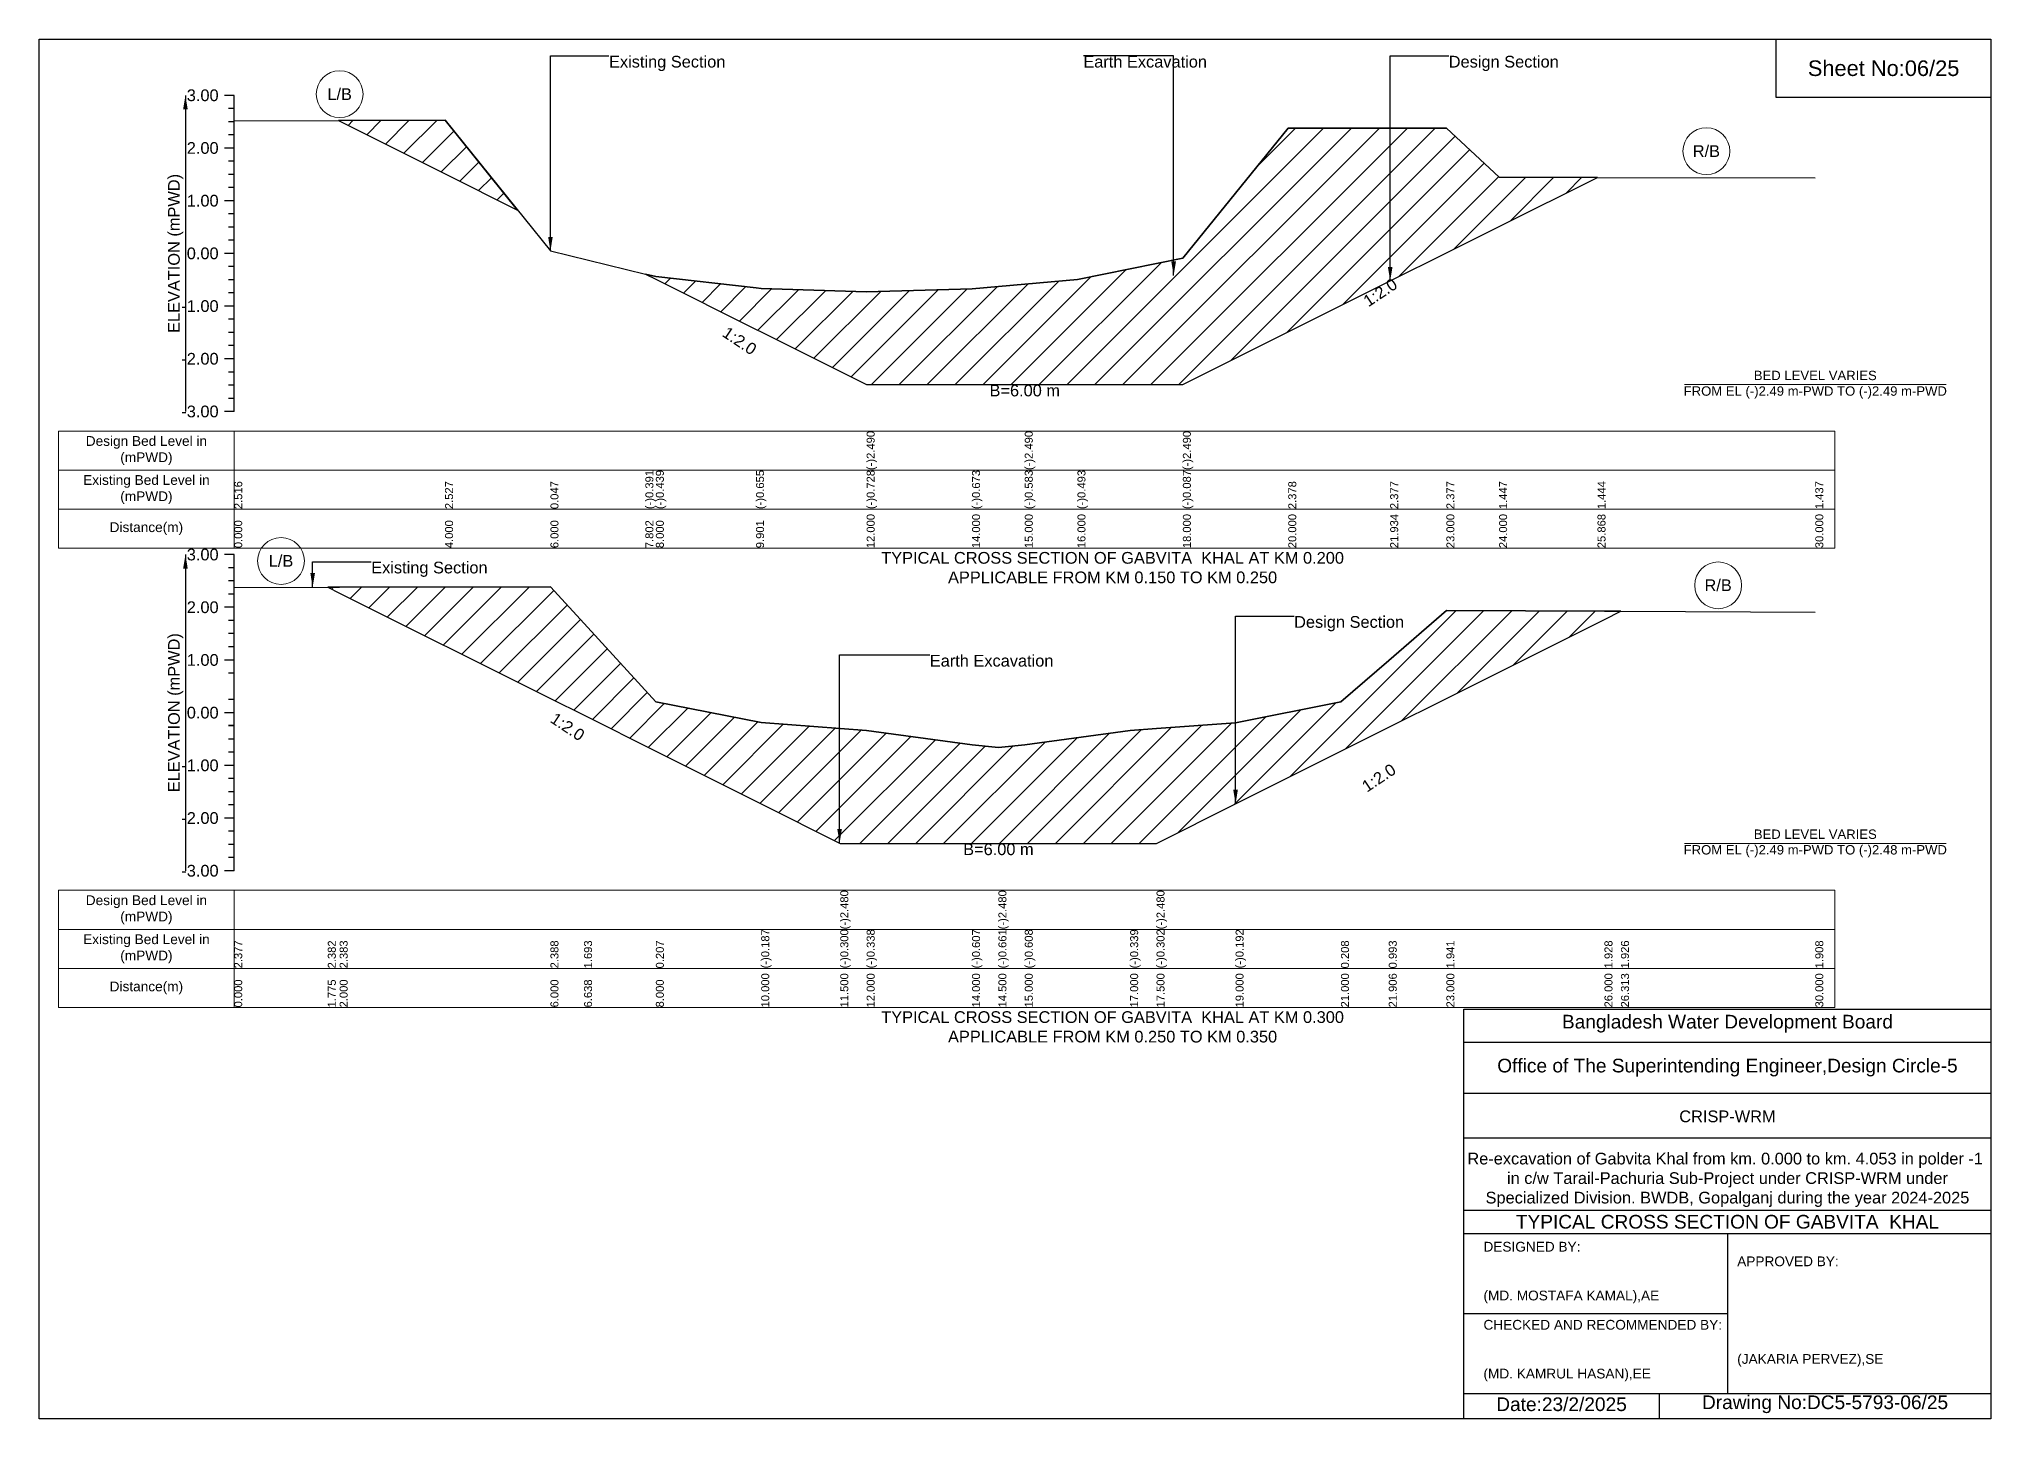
# Model space of a CAD drawing. Header units: feet. Extents: x 91000 to 358000, y -12982 to 34.
# Drawn here: x 150000 to 158000, y -5656 to 0 of the extents above; entities that cross this region are included whole.
import ezdxf

# ---------------------------------------------------------------- set-up
doc = ezdxf.new("R2010")
doc.units = ezdxf.units.FT
doc.header["$LTSCALE"] = 7
doc.header["$MEASUREMENT"] = 0
for name, color, linetype, lineweight in [('Cross section Data Border', 7, 'Continuous', 9), ('Cross Section Labels', 7, 'Continuous', 9), ('Existing_Bed_Level for Xsection', 7, 'Continuous', 25)]:
    doc.layers.add(name, color=color, linetype=linetype, lineweight=lineweight)
doc.styles.get("Standard").update_dxf_attribs({"font": 'arial.ttf'})
doc.dimstyles.get("Standard").update_dxf_attribs({"dimtxt": 0.18, "dimasz": 0.18, "dimexe": 0.18, "dimexo": 0.0625, "dimgap": 0.09, "dimtad": 0, "dimtih": 1, "dimtoh": 1, "dimdec": 4, "dimzin": 0, "dimdsep": 46, "dimtxsty": 'Standard', "dimcen": 0.09, "dimadec": 0, "dimazin": 0, "dimtfac": 1, "dimtdec": 4, "dimtofl": 0, "dimtmove": 0, "dimatfit": 3, "dimfxl": 1, "dimtolj": 1, "dimtzin": 0, "dimarcsym": 0})
pattern_1 = [(45, (0, 160), (-57.27565, 57.27565), [])]

msp = doc.modelspace()

# ---------------------------------------------------------------- hatches: boundary and pattern name
at = {"layer": 'Existing_Bed_Level for Xsection'}
h = msp.add_hatch(dxfattribs=at)
h.set_pattern_fill('ANSI31', color=256, scale=648, style=0)
h.set_pattern_definition(pattern_1)
h.paths.add_polyline_path([(151227.1, -334.1), (151664, -552.6), (151960.9, -701), (151664, -332.9)])
h = msp.add_hatch(dxfattribs=at)
h.set_pattern_fill('ANSI31', color=256, scale=648, style=0)
h.set_pattern_definition(pattern_1)
h.paths.add_polyline_path([(152485.1, -963.2), (152528, -984.6), (152938.6, -1189.9), (152960, -1200.6), (153392, -1416.6), (153824, -1416.6), (154040, -1416.6), (154256, -1416.6), (154688, -1416.6), (155120, -1200.6), (155537.7, -991.7), (155768, -876.6), (155984, -768.6), (156387.4, -566.9), (155984, -566.2), (155768, -365.3), (155537.7, -365.2), (155120, -365.1), (154688, -897.5), (154256, -985.2), (154040, -1004.7), (153824, -1024.1), (153392, -1036), (152960, -1022.6), (152938.6, -1020.2), (152528, -973.6)])
h = msp.add_hatch(dxfattribs=at)
h.set_pattern_fill('ANSI31', color=256, scale=648, style=0)
h.set_pattern_definition(pattern_1)
h.paths.add_polyline_path([(151183.5, -2246.6), (151232, -2270.9), (152096, -2702.9), (152233.7, -2771.8), (152528, -2918.9), (152960, -3134.9), (153284, -3296.9), (153392, -3296.9), (153824, -3296.9), (153932, -3296.9), (154040, -3296.9), (154472, -3296.9), (154580, -3296.9), (154904, -3134.9), (155336, -2918.9), (155531.8, -2821), (155768, -2702.9), (156416, -2378.9), (156483.6, -2345.1), (156416, -2344.8), (155768, -2342), (155531.8, -2546.6), (155336, -2716.3), (154904, -2802.7), (154580, -2826.5), (154472, -2834.4), (154040, -2892.6), (153932, -2904), (153824, -2892.3), (153392, -2834.2), (153284, -2826.1), (152960, -2801.6), (152528, -2716.5), (152233.7, -2395.6), (152096, -2245.4), (151232, -2246.5)])

# ---------------------------------------------------------------- linework, layer by layer
for points in [[(150000, 0), (158000, 0), (158000, -5656), (150000, -5656)], [(157120, 0), (158000, 0), (158000, -240), (157120, -240)]]:
    msp.add_lwpolyline(points, close=True)
for points in [[(155840, -5656), (155840, -3976), (158000, -3976)], [(155840, -4112), (158000, -4112)], [(155840, -4320), (158000, -4320)], [(155840, -4504), (158000, -4504)], [(155840, -4800), (158000, -4800)], [(155840, -4896), (158000, -4896)], [(156920, -4896), (156920, -5552)], [(155840, -5224), (156920, -5224)], [(155840, -5552), (158000, -5552)], [(156640, -5552), (156640, -5656)]]:
    msp.add_lwpolyline(points)
at = {"layer": 'Cross section Data Border'}
for points in [[(150080, -1606.8), (157360, -1606.8), (157360, -2086.8), (150080, -2086.8)], [(150080, -3489.2), (157360, -3489.2), (157360, -3969.2), (150080, -3969.2)]]:
    msp.add_lwpolyline(points, close=True, dxfattribs=at)
for points in [[(150800, -1606.8), (150800, -2086.8)], [(150080, -1766.8), (157360, -1766.8)], [(150080, -1926.8), (157360, -1926.8)], [(150800, -3489.2), (150800, -3969.2)], [(150080, -3649.2), (157360, -3649.2)], [(150080, -3809.2), (157360, -3809.2)]]:
    msp.add_lwpolyline(points, dxfattribs=at)
at = {"layer": 'Cross Section Labels'}
for points in [[(156744.2, -1416.6), (157815.8, -1416.6)], [(156744.2, -3296.9), (157815.8, -3296.9)]]:
    msp.add_lwpolyline(points, dxfattribs=at)
for centre in [(151232, -226.1), (156833.7, -459.6), (150991.7, -2139.2), (156881.8, -2239.1)]:
    msp.add_circle(centre, 96, dxfattribs=at)
at = {"layer": 'Existing_Bed_Level for Xsection'}
for points in [[(150800, -230.8), (150760, -230.8)], [(150800, -1526.8), (150800, -1310.8), (150800, -1094.8), (150800, -878.8), (150800, -662.8), (150800, -446.8), (150800, -230.8)], [(150800, -284.8), (150776, -284.8)], [(150800, -338.8), (150776, -338.8)], [(150800, -392.8), (150776, -392.8)], [(150800, -335.3), (151664, -332.9), (152096, -868.6), (152485.1, -963.2), (152528, -973.6), (152938.6, -1020.2), (152960, -1022.6), (153392, -1036), (153392, -1036), (153824, -1024.1), (154040, -1004.7), (154040, -1004.7), (154256, -985.2), (154688, -897.5), (154688, -897.5), (155120, -365.1), (155537.7, -365.2), (155768, -365.3), (155984, -566.2), (156387.4, -566.9), (157280, -568.4)], [(150800, -446.8), (150760, -446.8)], [(150800, -500.8), (150776, -500.8)], [(150800, -554.8), (150776, -554.8)], [(150800, -608.8), (150776, -608.8)], [(150800, -662.8), (150760, -662.8)], [(150800, -716.8), (150776, -716.8)], [(150800, -770.8), (150776, -770.8)], [(150800, -878.8), (150760, -878.8)], [(150800, -824.8), (150776, -824.8)], [(150800, -932.8), (150776, -932.8)], [(150800, -986.8), (150776, -986.8)], [(150800, -1094.8), (150760, -1094.8)], [(150800, -1040.8), (150776, -1040.8)], [(150800, -1148.8), (150776, -1148.8)], [(150800, -1202.8), (150776, -1202.8)], [(150800, -1256.8), (150776, -1256.8)], [(150800, -1310.8), (150760, -1310.8)], [(150800, -1364.8), (150776, -1364.8)], [(150800, -1418.8), (150776, -1418.8)], [(150800, -1472.8), (150776, -1472.8)], [(150800, -1526.8), (150760, -1526.8)], [(150800, -2113.2), (150760, -2113.2)], [(150800, -3409.2), (150800, -3193.2), (150800, -2977.2), (150800, -2761.2), (150800, -2545.2), (150800, -2329.2), (150800, -2113.2)], [(150800, -2167.2), (150776, -2167.2)], [(150800, -2221.2), (150776, -2221.2)], [(150800, -2275.2), (150776, -2275.2)], [(150800, -2247.8), (151183.5, -2246.6), (151232, -2246.5), (152096, -2245.4), (152233.7, -2395.6), (152528, -2716.5), (152960, -2801.6), (153284, -2826.1), (153284, -2826.1), (153392, -2834.2), (153824, -2892.3), (153932, -2904), (153932, -2904), (154040, -2892.6), (154472, -2834.4), (154580, -2826.5), (154580, -2826.5), (154904, -2802.7), (155336, -2716.3), (155531.8, -2546.6), (155768, -2342), (156416, -2344.8), (156483.6, -2345.1), (157280, -2349.1)], [(150800, -2329.2), (150760, -2329.2)], [(150800, -2383.2), (150776, -2383.2)], [(150800, -2437.2), (150776, -2437.2)], [(150800, -2545.2), (150760, -2545.2)], [(150800, -2491.2), (150776, -2491.2)], [(150800, -2599.2), (150776, -2599.2)], [(150800, -2707.2), (150776, -2707.2)], [(150800, -2761.2), (150760, -2761.2)], [(150800, -2813.2), (150776, -2813.2)], [(150800, -2815.2), (150776, -2815.2)], [(150800, -2869.2), (150776, -2869.2)], [(150800, -2923.2), (150776, -2923.2)], [(150800, -2977.2), (150760, -2977.2)], [(150800, -3031.2), (150776, -3031.2)], [(150800, -3085.2), (150776, -3085.2)], [(150800, -3193.2), (150760, -3193.2)], [(150800, -3139.2), (150776, -3139.2)], [(150800, -3247.2), (150776, -3247.2)], [(150800, -3301.2), (150776, -3301.2)], [(150800, -3355.2), (150776, -3355.2)], [(150800, -3409.2), (150760, -3409.2)]]:
    msp.add_lwpolyline(points, dxfattribs=at)
for points in [[(151227.1, -334.1), (151664, -552.6), (151960.9, -701), (151664, -332.9)], [(152485.1, -963.2), (152485.1, -963.2), (152528, -984.6), (152938.6, -1189.9), (152960, -1200.6), (153392, -1416.6), (153392, -1416.6), (153824, -1416.6), (154040, -1416.6), (154040, -1416.6), (154256, -1416.6), (154688, -1416.6), (154688, -1416.6), (155120, -1200.6), (155537.7, -991.7), (155768, -876.6), (155984, -768.6), (156387.4, -566.9), (155984, -566.2), (155768, -365.3), (155537.7, -365.2), (155120, -365.1), (154688, -897.5), (154688, -897.5), (154256, -985.2), (154040, -1004.7), (154040, -1004.7), (153824, -1024.1), (153392, -1036), (153392, -1036), (152960, -1022.6), (152938.6, -1020.2), (152528, -973.6), (152485.1, -963.2)], [(151183.5, -2246.6), (151232, -2270.9), (152096, -2702.9), (152233.7, -2771.8), (152528, -2918.9), (152960, -3134.9), (153284, -3296.9), (153284, -3296.9), (153392, -3296.9), (153824, -3296.9), (153932, -3296.9), (153932, -3296.9), (154040, -3296.9), (154472, -3296.9), (154580, -3296.9), (154580, -3296.9), (154904, -3134.9), (155336, -2918.9), (155531.8, -2821), (155768, -2702.9), (156416, -2378.9), (156483.6, -2345.1), (156483.6, -2345.1), (156483.6, -2345.1), (156416, -2344.8), (155768, -2342), (155531.8, -2546.6), (155336, -2716.3), (154904, -2802.7), (154580, -2826.5), (154580, -2826.5), (154472, -2834.4), (154040, -2892.6), (153932, -2904), (153932, -2904), (153824, -2892.3), (153392, -2834.2), (153284, -2826.1), (153284, -2826.1), (152960, -2801.6), (152528, -2716.5), (152233.7, -2395.6), (152096, -2245.4), (151232, -2246.5)]]:
    msp.add_lwpolyline(points, close=True, dxfattribs=at)

# ---------------------------------------------------------------- texts
at = {"attachment_point": 5}
for s, insert, char_height in [('Sheet No:06/25', (157560, -120), 64), ('Bangladesh Water Development Board', (156920, -4036), 56), ('Office of The Superintending Engineer,Design Circle-5', (156920, -4216), 56)]:
    msp.add_mtext(s, dxfattribs=dict(at, insert=insert, char_height=char_height))
for s, insert, char_height, width, attachment_point in [('CRISP-WRM', (156920, -4416), 48, 2240, 5), ('Re-excavation of Gabvita Khal from km. 0.000 to km. 4.053 in polder -1  in c/w Tarail-Pachuria Sub-Project under CRISP-WRM under Specialized Division. BWDB, Gopalganj during the year 2024-2025', (156920, -4676), 48, 2160, 5), ('TYPICAL CROSS SECTION OF GABVITA  KHAL', (156920, -4848), 56, 2240, 5), ('DESIGNED BY:^J^J^J(MD. MOSTAFA KAMAL),AE', (155920, -5056), 40, 1120, 4), ('APPROVED BY:^J^J^J^J^J^J(JAKARIA PERVEZ),SE', (156960, -5216), 40, 1120, 4), ('CHECKED AND RECOMMENDED BY:^J^J^J(MD. KAMRUL HASAN),EE', (155920, -5376), 40, 1120, 4), ('Date:23/2/2025 ', (156240, -5596), 56, 1120, 5), ('Drawing No:DC5-5793-06/25', (157320, -5596), 56, 1760, 5)]:
    msp.add_mtext(s, dxfattribs=dict(insert=insert, char_height=char_height, width=width, attachment_point=attachment_point))
at = {"layer": 'Cross section Data Border', "char_height": 40, "width": 640, "attachment_point": 5}
for s, insert in [('Design Bed Level in (mPWD)', (150440, -1686.8)), ('Existing Bed Level in (mPWD)', (150440, -1846.8)), ('Distance(m)', (150440, -2006.8)), ('Design Bed Level in (mPWD)', (150440, -3569.2)), ('Existing Bed Level in (mPWD)', (150440, -3729.2)), ('Distance(m)', (150440, -3889.2))]:
    msp.add_mtext(s, dxfattribs=dict(at, insert=insert))
at = {"layer": 'Cross Section Labels'}
for s, insert, char_height, attachment_point in [('Existing Section', (152336, -68.8), 48, 1), ('Earth Excavation', (154280, -68.8), 48, 1), ('Design Section', (155777.7, -68.8), 48, 1), ('L/B', (151232, -226.1), 48, 5), ('R/B', (156833.7, -459.6), 48, 5), ('BED LEVEL VARIES ^JFROM EL (-)2.49 m-PWD TO (-)2.49 m-PWD', (157280, -1416.6), 38.4, 5), ('B=6.00 m', (154040, -1416.6), 48, 2), ('L/B', (150991.7, -2139.2), 48, 5), ('Existing Section', (151361.4, -2142.2), 48, 1), ('TYPICAL CROSS SECTION OF GABVITA  KHAL AT KM 0.200^JAPPLICABLE FROM KM 0.150 TO KM 0.250', (154400, -2166.8), 48, 5), ('R/B', (156881.8, -2239.1), 48, 5), ('Design Section', (155143.9, -2365.2), 48, 1), ('Earth Excavation', (153650.7, -2524.1), 48, 1), ('BED LEVEL VARIES ^JFROM EL (-)2.49 m-PWD TO (-)2.48 m-PWD', (157280, -3296.9), 38.4, 5), ('B=6.00 m', (153932, -3296.9), 48, 2), ('TYPICAL CROSS SECTION OF GABVITA  KHAL AT KM 0.300^JAPPLICABLE FROM KM 0.250 TO KM 0.350', (154400, -4049.2), 48, 5)]:
    msp.add_mtext(s, dxfattribs=dict(at, insert=insert, char_height=char_height, attachment_point=attachment_point))
at = {"layer": 'Cross Section Labels', "char_height": 48, "attachment_point": 2}
for insert, rotation in [((155483.7, -1018.7), 33.69007), ((152884.6, -1216.9), 326.30993), ((152179.7, -2798.8), 326.30993), ((155477.8, -3008), 33.69007)]:
    msp.add_mtext('1:2.0', dxfattribs=dict(at, insert=insert, rotation=rotation))
at = {"layer": 'Existing_Bed_Level for Xsection', "char_height": 48, "attachment_point": 6}
for s, insert in [('3.00', (150736, -230.8)), ('2.00', (150736, -446.8)), ('1.00', (150736, -662.8)), ('0.00', (150736, -878.8)), ('-1.00', (150736, -1094.8)), ('-2.00', (150736, -1310.8)), ('-3.00', (150736, -1526.8)), ('3.00', (150736, -2113.2)), ('2.00', (150736, -2329.2)), ('1.00', (150736, -2545.2)), ('0.00', (150736, -2761.2)), ('-1.00', (150736, -2977.2)), ('-2.00', (150736, -3193.2)), ('-3.00', (150736, -3409.2))]:
    msp.add_mtext(s, dxfattribs=dict(at, insert=insert))
at = {"layer": 'Existing_Bed_Level for Xsection', "rotation": 90}
for s, insert, char_height, attachment_point in [('ELEVATION (mPWD)', (150560, -878.8), 48, 5), ('(-)2.490', (153392, -1766.8), 32.8, 1), ('(-)2.490', (154040, -1766.8), 32.8, 1), ('(-)2.490', (154688, -1766.8), 32.8, 1), ('2.516', (150800, -1926.8), 32.8, 1), ('2.527', (151664, -1926.8), 32.8, 1), ('0.047', (152096, -1926.8), 32.8, 1), ('(-)0.391', (152485.1, -1926.8), 32.8, 1), ('(-)0.439', (152528, -1926.8), 32.8, 1), ('(-)0.655', (152938.6, -1926.8), 32.8, 1), ('(-)0.728', (153392, -1926.8), 32.8, 1), ('(-)0.673', (153824, -1926.8), 32.8, 1), ('(-)0.583', (154040, -1926.8), 32.8, 1), ('(-)0.493', (154256, -1926.8), 32.8, 1), ('(-)0.087', (154688, -1926.8), 32.8, 1), ('2.378', (155120, -1926.8), 32.8, 1), ('2.377', (155537.7, -1926.8), 32.8, 1), ('2.377', (155768, -1926.8), 32.8, 1), ('1.447', (155984, -1926.8), 32.8, 1), ('1.444', (156387.4, -1926.8), 32.8, 1), ('1.437', (157280, -1926.8), 32.8, 1), ('0.000', (150800, -2086.8), 32.8, 1), ('4.000', (151664, -2086.8), 32.8, 1), ('6.000', (152096, -2086.8), 32.8, 1), ('7.802', (152485.1, -2086.8), 32.8, 1), ('8.000', (152528, -2086.8), 32.8, 1), ('9.901', (152938.6, -2086.8), 32.8, 1), ('12.000', (153392, -2086.8), 32.8, 1), ('14.000', (153824, -2086.8), 32.8, 1), ('15.000', (154040, -2086.8), 32.8, 1), ('16.000', (154256, -2086.8), 32.8, 1), ('18.000', (154688, -2086.8), 32.8, 1), ('20.000', (155120, -2086.8), 32.8, 1), ('21.934', (155537.7, -2086.8), 32.8, 1), ('23.000', (155768, -2086.8), 32.8, 1), ('24.000', (155984, -2086.8), 32.8, 1), ('25.868', (156387.4, -2086.8), 32.8, 1), ('30.000', (157280, -2086.8), 32.8, 1), ('ELEVATION (mPWD)', (150560, -2761.2), 48, 5), ('(-)2.480', (153284, -3649.2), 32.8, 1), ('(-)2.480', (153932, -3649.2), 32.8, 1), ('(-)2.480', (154580, -3649.2), 32.8, 1), ('(-)0.187', (152960, -3809.2), 32.8, 1), ('(-)0.300', (153284, -3809.2), 32.8, 1), ('(-)0.338', (153392, -3809.2), 32.8, 1), ('(-)0.607', (153824, -3809.2), 32.8, 1), ('(-)0.661', (153932, -3809.2), 32.8, 1), ('(-)0.608', (154040, -3809.2), 32.8, 1), ('(-)0.339', (154472, -3809.2), 32.8, 1), ('(-)0.302', (154580, -3809.2), 32.8, 1), ('(-)0.192', (154904, -3809.2), 32.8, 1), ('2.377', (150800, -3809.2), 32.8, 1), ('2.382', (151183.5, -3809.2), 32.8, 1), ('2.383', (151232, -3809.2), 32.8, 1), ('2.388', (152096, -3809.2), 32.8, 1), ('1.693', (152233.7, -3809.2), 32.8, 1), ('0.207', (152528, -3809.2), 32.8, 1), ('0.208', (155336, -3809.2), 32.8, 1), ('0.993', (155531.8, -3809.2), 32.8, 1), ('1.941', (155768, -3809.2), 32.8, 1), ('1.928', (156416, -3809.2), 32.8, 1), ('1.926', (156483.6, -3809.2), 32.8, 1), ('1.908', (157280, -3809.2), 32.8, 1), ('10.000', (152960, -3969.2), 32.8, 1), ('11.500', (153284, -3969.2), 32.8, 1), ('12.000', (153392, -3969.2), 32.8, 1), ('14.000', (153824, -3969.2), 32.8, 1), ('14.500', (153932, -3969.2), 32.8, 1), ('15.000', (154040, -3969.2), 32.8, 1), ('17.000', (154472, -3969.2), 32.8, 1), ('17.500', (154580, -3969.2), 32.8, 1), ('19.000', (154904, -3969.2), 32.8, 1), ('21.000', (155336, -3969.2), 32.8, 1), ('21.906', (155531.8, -3969.2), 32.8, 1), ('23.000', (155768, -3969.2), 32.8, 1), ('26.000', (156416, -3969.2), 32.8, 1), ('26.313', (156483.6, -3969.2), 32.8, 1), ('30.000', (157280, -3969.2), 32.8, 1), ('0.000', (150800, -3969.2), 32.8, 1), ('1.775', (151183.5, -3969.2), 32.8, 1), ('2.000', (151232, -3969.2), 32.8, 1), ('6.000', (152096, -3969.2), 32.8, 1), ('6.638', (152233.7, -3969.2), 32.8, 1), ('8.000', (152528, -3969.2), 32.8, 1)]:
    msp.add_mtext(s, dxfattribs=dict(at, insert=insert, char_height=char_height, attachment_point=attachment_point))

# ---------------------------------------------------------------- leaders
at = {"layer": 'Cross Section Labels', "annotation_type": 0, "has_hookline": 1}
for points, hookline_direction, text_width in [([(152096, -868.6), (152096, -68.8), (152335.9, -68.8)], 0, 467.2), ([(154650.2, -969.4), (154650.2, -68.8), (154280.1, -68.8)], 1, 497), ([(155537.7, -991.7), (155537.7, -68.8), (155777.6, -68.8)], 0, 441.2), ([(151121.4, -2246.8), (151121.4, -2142.2), (151361.3, -2142.2)], 0, 467.2), ([(154904, -3134.9), (154903.9, -2365.2), (155143.8, -2365.2)], 0, 441.2), ([(153281.1, -3295.4), (153281.1, -2524.1), (153650.6, -2524.1)], 0, 497)]:
    msp.add_leader(points, dimstyle='Standard', override={"dimasz": 57.6}, dxfattribs=dict(at, hookline_direction=hookline_direction, text_width=text_width))
at = {"layer": 'Existing_Bed_Level for Xsection'}
for points in [[(150600, -230.8), (150600, -1526.8)], [(150600, -2113.2), (150600, -3409.2)]]:
    msp.add_leader(points, dimstyle='Standard', override={"dimasz": 57.6}, dxfattribs=at)

doc.saveas('drawing.dxf')
